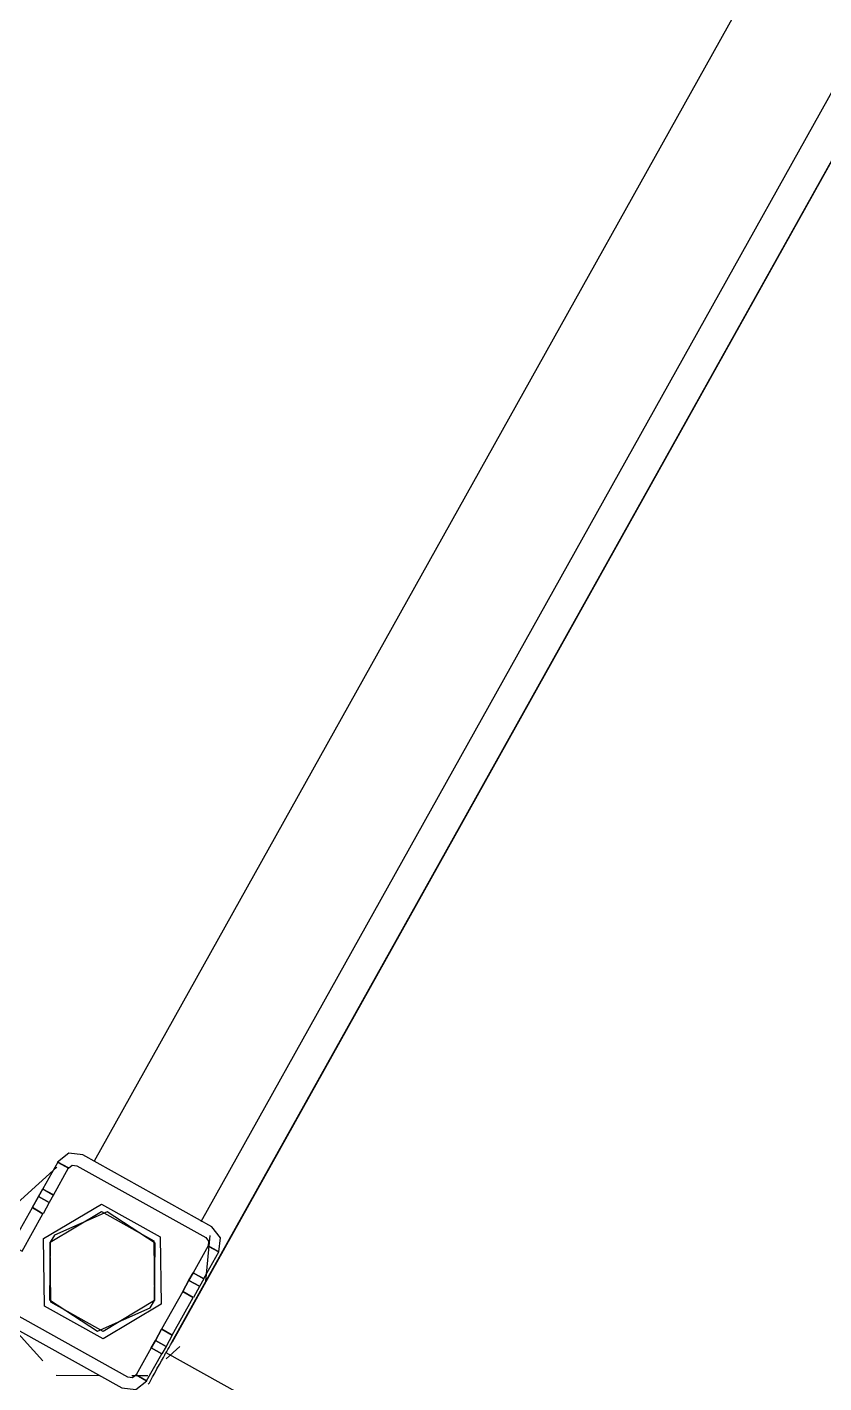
# Model space of a CAD drawing. Header units: metres. Extents: x 2.3 to 42.8, y 0.9 to 31.9.
# Drawn here: x 23.1788 to 23.2298, y 14.6167 to 14.7036 of the extents above; entities that cross this region are included whole.
import ezdxf

# ---------------------------------------------------------------- set-up
doc = ezdxf.new("R2010")
doc.units = ezdxf.units.M
doc.layers.add('PARETI_STRUTTURE', color=7, linetype='Continuous')

msp = doc.modelspace()

# ---------------------------------------------------------------- linework, layer by layer
at = {"layer": 'PARETI_STRUTTURE'}
for points in [[(23.186564, 14.616591), (23.186634, 14.616688), (23.186717, 14.616855), (23.186842, 14.617063), (23.186981, 14.617313), (23.18712, 14.617577), (23.187273, 14.617855), (23.187412, 14.618091), (23.187537, 14.618313), (23.18762, 14.61848), (23.187676, 14.618577), (23.187703, 14.618619), (23.187717, 14.618633), (23.187759, 14.618702), (23.187814, 14.618813), (23.187898, 14.618952), (23.187981, 14.619119), (23.188092, 14.619299), (23.280217, 14.784424)], [(23.188078, 14.619287), (23.278759, 14.781801)], [(23.188424, 14.619906), (23.27841, 14.78117)], [(23.266069, 14.77959), (23.183097, 14.630881)], [(23.189959, 14.627022), (23.272973, 14.775813)], [(23.180703, 14.630497), (23.177259, 14.627372), (23.176703, 14.621524)], [(23.179134, 14.627904), (23.179537, 14.628626), (23.179801, 14.629112)], [(23.179134, 14.627904), (23.179537, 14.628626), (23.179801, 14.629112)], [(23.179134, 14.627904), (23.179537, 14.628626), (23.179801, 14.629112)], [(23.179134, 14.627904), (23.179537, 14.628626), (23.179801, 14.629112)], [(23.179134, 14.627904), (23.179537, 14.628626), (23.179801, 14.629112)], [(23.179134, 14.627904), (23.179537, 14.628626), (23.179801, 14.629112)], [(23.179134, 14.627904), (23.179537, 14.628626), (23.179801, 14.629112)], [(23.179134, 14.627904), (23.179537, 14.628626), (23.179801, 14.629112)], [(23.179134, 14.627904), (23.179537, 14.628626), (23.179801, 14.629112)], [(23.179134, 14.627904), (23.179537, 14.628626), (23.179801, 14.629112)], [(23.179134, 14.627904), (23.179537, 14.628626), (23.179801, 14.629112)], [(23.179134, 14.627904), (23.179537, 14.628626), (23.179801, 14.629112)], [(23.179134, 14.627904), (23.179537, 14.628626), (23.179801, 14.629112)], [(23.179134, 14.627904), (23.179537, 14.628626), (23.179801, 14.629112)], [(23.179134, 14.627904), (23.179537, 14.628626), (23.179801, 14.629112)], [(23.179134, 14.627904), (23.179537, 14.628626), (23.179801, 14.629112)], [(23.179134, 14.627904), (23.179537, 14.628626), (23.179801, 14.629112)], [(23.179134, 14.627904), (23.179537, 14.628626), (23.179801, 14.629112)], [(23.179134, 14.627904), (23.179537, 14.628626), (23.179801, 14.629112)], [(23.179134, 14.627904), (23.179537, 14.628626), (23.179801, 14.629112)], [(23.179134, 14.627904), (23.179537, 14.628626), (23.179801, 14.629112)], [(23.179134, 14.627904), (23.179537, 14.628626), (23.179801, 14.629112)], [(23.179134, 14.627904), (23.179537, 14.628626), (23.179801, 14.629112)], [(23.179134, 14.627904), (23.179537, 14.628626), (23.179801, 14.629112)], [(23.179134, 14.627904), (23.179537, 14.628626), (23.179801, 14.629112)], [(23.179134, 14.627904), (23.179537, 14.628626), (23.179801, 14.629112)], [(23.179134, 14.627904), (23.179537, 14.628626), (23.179801, 14.629112)], [(23.179134, 14.627904), (23.179537, 14.628626), (23.179801, 14.629112)], [(23.179134, 14.627904), (23.179537, 14.628626), (23.179801, 14.629112)], [(23.179134, 14.627904), (23.179537, 14.628626), (23.179801, 14.629112)], [(23.179134, 14.627904), (23.179537, 14.628626), (23.179801, 14.629112)], [(23.179134, 14.627904), (23.179537, 14.628626), (23.179801, 14.629112)], [(23.179134, 14.627904), (23.179537, 14.628626), (23.179801, 14.629112)], [(23.179134, 14.627904), (23.179537, 14.628626), (23.179801, 14.629112)], [(23.179134, 14.627904), (23.179537, 14.628626), (23.179801, 14.629112)], [(23.179134, 14.627904), (23.179537, 14.628626), (23.179801, 14.629112)], [(23.179134, 14.627904), (23.179537, 14.628626), (23.179801, 14.629112)], [(23.179134, 14.627904), (23.179537, 14.628626), (23.179801, 14.629112)], [(23.179134, 14.627904), (23.179537, 14.628626), (23.179801, 14.629112)], [(23.179134, 14.627904), (23.179537, 14.628626), (23.179801, 14.629112)], [(23.179134, 14.627904), (23.179537, 14.628626), (23.179801, 14.629112)], [(23.179134, 14.627904), (23.179537, 14.628626), (23.179801, 14.629112)], [(23.179134, 14.627904), (23.179537, 14.628626), (23.179801, 14.629112)], [(23.179134, 14.627904), (23.179537, 14.628626), (23.179801, 14.629112)], [(23.179134, 14.627904), (23.179537, 14.628626), (23.179801, 14.629112)], [(23.179134, 14.627904), (23.179537, 14.628626), (23.179801, 14.629112)], [(23.179134, 14.627904), (23.179537, 14.628626), (23.179801, 14.629112)], [(23.179134, 14.627904), (23.179537, 14.628626), (23.179801, 14.629112)], [(23.179134, 14.627904), (23.179537, 14.628626), (23.179801, 14.629112)], [(23.179134, 14.627904), (23.179537, 14.628626), (23.179801, 14.629112)], [(23.180489, 14.628724), (23.179809, 14.629099)], [(23.180489, 14.628724), (23.179809, 14.629099)], [(23.180489, 14.628724), (23.179809, 14.629099)], [(23.180489, 14.628724), (23.179809, 14.629099)], [(23.180489, 14.628724), (23.179809, 14.629099)], [(23.180489, 14.628724), (23.179809, 14.629099)], [(23.180489, 14.628724), (23.179809, 14.629099)], [(23.180489, 14.628724), (23.179809, 14.629099)], [(23.180489, 14.628724), (23.179809, 14.629099)], [(23.180489, 14.628724), (23.179809, 14.629099)], [(23.180489, 14.628724), (23.179809, 14.629099)], [(23.180489, 14.628724), (23.179809, 14.629099)], [(23.180489, 14.628724), (23.179809, 14.629099)], [(23.180489, 14.628724), (23.179809, 14.629099)], [(23.180489, 14.628724), (23.179809, 14.629099)], [(23.180489, 14.628724), (23.179809, 14.629099)], [(23.180489, 14.628724), (23.179809, 14.629099)], [(23.180489, 14.628724), (23.179809, 14.629099)], [(23.180489, 14.628724), (23.179809, 14.629099)], [(23.180489, 14.628724), (23.179809, 14.629099)], [(23.180489, 14.628724), (23.179809, 14.629099)], [(23.180489, 14.628724), (23.179809, 14.629099)], [(23.180489, 14.628724), (23.179809, 14.629099)], [(23.180489, 14.628724), (23.179809, 14.629099)], [(23.180489, 14.628724), (23.179809, 14.629099)], [(23.180489, 14.628724), (23.179809, 14.629099)], [(23.180489, 14.628724), (23.179809, 14.629099)], [(23.180489, 14.628724), (23.179809, 14.629099)], [(23.180489, 14.628724), (23.179809, 14.629099)], [(23.180489, 14.628724), (23.179809, 14.629099)], [(23.180489, 14.628724), (23.179809, 14.629099)], [(23.180489, 14.628724), (23.179809, 14.629099)], [(23.180489, 14.628724), (23.179809, 14.629099)], [(23.180489, 14.628724), (23.179809, 14.629099)], [(23.180489, 14.628724), (23.179809, 14.629099)], [(23.180489, 14.628724), (23.179809, 14.629099)], [(23.180489, 14.628724), (23.179809, 14.629099)], [(23.180489, 14.628724), (23.179809, 14.629099)], [(23.180489, 14.628724), (23.179809, 14.629099)], [(23.180489, 14.628724), (23.179809, 14.629099)], [(23.180489, 14.628724), (23.179809, 14.629099)], [(23.180489, 14.628724), (23.179809, 14.629099)], [(23.180489, 14.628724), (23.179809, 14.629099)], [(23.180489, 14.628724), (23.179809, 14.629099)], [(23.180489, 14.628724), (23.179809, 14.629099)], [(23.180489, 14.628724), (23.179809, 14.629099)], [(23.180489, 14.628724), (23.179809, 14.629099)], [(23.180489, 14.628724), (23.179809, 14.629099)], [(23.180489, 14.628724), (23.179809, 14.629099)], [(23.180489, 14.628724), (23.179809, 14.629099)], [(23.180219, 14.62824), (23.179538, 14.628615)], [(23.180219, 14.62824), (23.179538, 14.628615)], [(23.180219, 14.62824), (23.179538, 14.628615)], [(23.180219, 14.62824), (23.179538, 14.628615)], [(23.180219, 14.62824), (23.179538, 14.628615)], [(23.180219, 14.62824), (23.179538, 14.628615)], [(23.180219, 14.62824), (23.179538, 14.628615)], [(23.180219, 14.62824), (23.179538, 14.628615)], [(23.180219, 14.62824), (23.179538, 14.628615)], [(23.180219, 14.62824), (23.179538, 14.628615)], [(23.180219, 14.62824), (23.179538, 14.628615)], [(23.180219, 14.62824), (23.179538, 14.628615)], [(23.180219, 14.62824), (23.179538, 14.628615)], [(23.180219, 14.62824), (23.179538, 14.628615)], [(23.180219, 14.62824), (23.179538, 14.628615)], [(23.180219, 14.62824), (23.179538, 14.628615)], [(23.180219, 14.62824), (23.179538, 14.628615)], [(23.180219, 14.62824), (23.179538, 14.628615)], [(23.180219, 14.62824), (23.179538, 14.628615)], [(23.180219, 14.62824), (23.179538, 14.628615)], [(23.180219, 14.62824), (23.179538, 14.628615)], [(23.180219, 14.62824), (23.179538, 14.628615)], [(23.180219, 14.62824), (23.179538, 14.628615)], [(23.180219, 14.62824), (23.179538, 14.628615)], [(23.180219, 14.62824), (23.179538, 14.628615)], [(23.180219, 14.62824), (23.179538, 14.628615)], [(23.180219, 14.62824), (23.179538, 14.628615)], [(23.180219, 14.62824), (23.179538, 14.628615)], [(23.180219, 14.62824), (23.179538, 14.628615)], [(23.180219, 14.62824), (23.179538, 14.628615)], [(23.180219, 14.62824), (23.179538, 14.628615)], [(23.180219, 14.62824), (23.179538, 14.628615)], [(23.180219, 14.62824), (23.179538, 14.628615)], [(23.180219, 14.62824), (23.179538, 14.628615)], [(23.180219, 14.62824), (23.179538, 14.628615)], [(23.180219, 14.62824), (23.179538, 14.628615)], [(23.180219, 14.62824), (23.179538, 14.628615)], [(23.180219, 14.62824), (23.179538, 14.628615)], [(23.180219, 14.62824), (23.179538, 14.628615)], [(23.180219, 14.62824), (23.179538, 14.628615)], [(23.180219, 14.62824), (23.179538, 14.628615)], [(23.180219, 14.62824), (23.179538, 14.628615)], [(23.180219, 14.62824), (23.179538, 14.628615)], [(23.180219, 14.62824), (23.179538, 14.628615)], [(23.180219, 14.62824), (23.179538, 14.628615)], [(23.180219, 14.62824), (23.179538, 14.628615)], [(23.180219, 14.62824), (23.179538, 14.628615)], [(23.180219, 14.62824), (23.179538, 14.628615)], [(23.180219, 14.62824), (23.179538, 14.628615)], [(23.180219, 14.62824), (23.179538, 14.628615)], [(23.180219, 14.62824), (23.179538, 14.628615)], [(23.180219, 14.62824), (23.179538, 14.628615)], [(23.180219, 14.62824), (23.179538, 14.628615)], [(23.180219, 14.62824), (23.179538, 14.628615)], [(23.180219, 14.62824), (23.179538, 14.628615)], [(23.180219, 14.62824), (23.179538, 14.628615)], [(23.180219, 14.62824), (23.179538, 14.628615)], [(23.180219, 14.62824), (23.179538, 14.628615)], [(23.180219, 14.62824), (23.179538, 14.628615)], [(23.180219, 14.62824), (23.179538, 14.628615)], [(23.180219, 14.62824), (23.179538, 14.628615)], [(23.180219, 14.62824), (23.179538, 14.628615)], [(23.180219, 14.62824), (23.179538, 14.628615)], [(23.180219, 14.62824), (23.179538, 14.628615)], [(23.180219, 14.62824), (23.179538, 14.628615)], [(23.180219, 14.62824), (23.179538, 14.628615)], [(23.180219, 14.62824), (23.179538, 14.628615)], [(23.180219, 14.62824), (23.179538, 14.628615)], [(23.180219, 14.62824), (23.179538, 14.628615)], [(23.180219, 14.62824), (23.179538, 14.628615)], [(23.180219, 14.62824), (23.179538, 14.628615)], [(23.180219, 14.62824), (23.179538, 14.628615)], [(23.180219, 14.62824), (23.179538, 14.628615)], [(23.180219, 14.62824), (23.179538, 14.628615)], [(23.180219, 14.62824), (23.179538, 14.628615)], [(23.180219, 14.62824), (23.179538, 14.628615)], [(23.180219, 14.62824), (23.179538, 14.628615)], [(23.180219, 14.62824), (23.179538, 14.628615)], [(23.180219, 14.62824), (23.179538, 14.628615)], [(23.180219, 14.62824), (23.179538, 14.628615)], [(23.180219, 14.62824), (23.179538, 14.628615)], [(23.180219, 14.62824), (23.179538, 14.628615)], [(23.180219, 14.62824), (23.179538, 14.628615)], [(23.180219, 14.62824), (23.179538, 14.628615)], [(23.180219, 14.62824), (23.179538, 14.628615)], [(23.180219, 14.62824), (23.179538, 14.628615)], [(23.180219, 14.62824), (23.179538, 14.628615)], [(23.180219, 14.62824), (23.179538, 14.628615)], [(23.180219, 14.62824), (23.179538, 14.628615)], [(23.180219, 14.62824), (23.179538, 14.628615)], [(23.180219, 14.62824), (23.179538, 14.628615)], [(23.180219, 14.62824), (23.179538, 14.628615)], [(23.180219, 14.62824), (23.179538, 14.628615)], [(23.180219, 14.62824), (23.179538, 14.628615)], [(23.180219, 14.62824), (23.179538, 14.628615)], [(23.180219, 14.62824), (23.179538, 14.628615)], [(23.180219, 14.62824), (23.179538, 14.628615)], [(23.180219, 14.62824), (23.179538, 14.628615)], [(23.180219, 14.62824), (23.179538, 14.628615)], [(23.180219, 14.62824), (23.179538, 14.628615)], [(23.180219, 14.62824), (23.179538, 14.628615)], [(23.180219, 14.62824), (23.179538, 14.628615)], [(23.180219, 14.62824), (23.179538, 14.628615)], [(23.180219, 14.62824), (23.179538, 14.628615)], [(23.180489, 14.628724), (23.180212, 14.628238), (23.179823, 14.627516)], [(23.180489, 14.628724), (23.180212, 14.628238), (23.179823, 14.627516)], [(23.180489, 14.628724), (23.180212, 14.628238), (23.179823, 14.627516)], [(23.180489, 14.628724), (23.180212, 14.628238), (23.179823, 14.627516)], [(23.180489, 14.628724), (23.180212, 14.628238), (23.179823, 14.627516)], [(23.180489, 14.628724), (23.180212, 14.628238), (23.179823, 14.627516)], [(23.180489, 14.628724), (23.180212, 14.628238), (23.179823, 14.627516)], [(23.180489, 14.628724), (23.180212, 14.628238), (23.179823, 14.627516)], [(23.180489, 14.628724), (23.180212, 14.628238), (23.179823, 14.627516)], [(23.180489, 14.628724), (23.180212, 14.628238), (23.179823, 14.627516)], [(23.180489, 14.628724), (23.180212, 14.628238), (23.179823, 14.627516)], [(23.180489, 14.628724), (23.180212, 14.628238), (23.179823, 14.627516)], [(23.180489, 14.628724), (23.180212, 14.628238), (23.179823, 14.627516)], [(23.180489, 14.628724), (23.180212, 14.628238), (23.179823, 14.627516)], [(23.180489, 14.628724), (23.180212, 14.628238), (23.179823, 14.627516)], [(23.180489, 14.628724), (23.180212, 14.628238), (23.179823, 14.627516)], [(23.180489, 14.628724), (23.180212, 14.628238), (23.179823, 14.627516)], [(23.180489, 14.628724), (23.180212, 14.628238), (23.179823, 14.627516)], [(23.180489, 14.628724), (23.180212, 14.628238), (23.179823, 14.627516)], [(23.180489, 14.628724), (23.180212, 14.628238), (23.179823, 14.627516)], [(23.180489, 14.628724), (23.180212, 14.628238), (23.179823, 14.627516)], [(23.180489, 14.628724), (23.180212, 14.628238), (23.179823, 14.627516)], [(23.180489, 14.628724), (23.180212, 14.628238), (23.179823, 14.627516)], [(23.180489, 14.628724), (23.180212, 14.628238), (23.179823, 14.627516)], [(23.180489, 14.628724), (23.180212, 14.628238), (23.179823, 14.627516)], [(23.180489, 14.628724), (23.180212, 14.628238), (23.179823, 14.627516)], [(23.180489, 14.628724), (23.180212, 14.628238), (23.179823, 14.627516)], [(23.180489, 14.628724), (23.180212, 14.628238), (23.179823, 14.627516)], [(23.180489, 14.628724), (23.180212, 14.628238), (23.179823, 14.627516)], [(23.180489, 14.628724), (23.180212, 14.628238), (23.179823, 14.627516)], [(23.180489, 14.628724), (23.180212, 14.628238), (23.179823, 14.627516)], [(23.180489, 14.628724), (23.180212, 14.628238), (23.179823, 14.627516)], [(23.180489, 14.628724), (23.180212, 14.628238), (23.179823, 14.627516)], [(23.180489, 14.628724), (23.180212, 14.628238), (23.179823, 14.627516)], [(23.180489, 14.628724), (23.180212, 14.628238), (23.179823, 14.627516)], [(23.180489, 14.628724), (23.180212, 14.628238), (23.179823, 14.627516)], [(23.180489, 14.628724), (23.180212, 14.628238), (23.179823, 14.627516)], [(23.180489, 14.628724), (23.180212, 14.628238), (23.179823, 14.627516)], [(23.180489, 14.628724), (23.180212, 14.628238), (23.179823, 14.627516)], [(23.180489, 14.628724), (23.180212, 14.628238), (23.179823, 14.627516)], [(23.180489, 14.628724), (23.180212, 14.628238), (23.179823, 14.627516)], [(23.180489, 14.628724), (23.180212, 14.628238), (23.179823, 14.627516)], [(23.180489, 14.628724), (23.180212, 14.628238), (23.179823, 14.627516)], [(23.180489, 14.628724), (23.180212, 14.628238), (23.179823, 14.627516)], [(23.180489, 14.628724), (23.180212, 14.628238), (23.179823, 14.627516)], [(23.180489, 14.628724), (23.180212, 14.628238), (23.179823, 14.627516)], [(23.180489, 14.628724), (23.180212, 14.628238), (23.179823, 14.627516)], [(23.180489, 14.628724), (23.180212, 14.628238), (23.179823, 14.627516)], [(23.180489, 14.628724), (23.180212, 14.628238), (23.179823, 14.627516)], [(23.180489, 14.628724), (23.180212, 14.628238), (23.179823, 14.627516)], [(23.180489, 14.628724), (23.180212, 14.628238), (23.179823, 14.627516)], [(23.180489, 14.628724), (23.180212, 14.628238), (23.179823, 14.627516)], [(23.180489, 14.628724), (23.180212, 14.628238), (23.179823, 14.627516)], [(23.180489, 14.628724), (23.180212, 14.628238), (23.179823, 14.627516)], [(23.179819, 14.627522), (23.179138, 14.62791)], [(23.179819, 14.627522), (23.179138, 14.62791)], [(23.179819, 14.627522), (23.179138, 14.62791)], [(23.179819, 14.627522), (23.179138, 14.62791)], [(23.179819, 14.627522), (23.179138, 14.62791)], [(23.179819, 14.627522), (23.179138, 14.62791)], [(23.179819, 14.627522), (23.179138, 14.62791)], [(23.179819, 14.627522), (23.179138, 14.62791)], [(23.179819, 14.627522), (23.179138, 14.62791)], [(23.179819, 14.627522), (23.179138, 14.62791)], [(23.179819, 14.627522), (23.179138, 14.62791)], [(23.179819, 14.627522), (23.179138, 14.62791)], [(23.179819, 14.627522), (23.179138, 14.62791)], [(23.179819, 14.627522), (23.179138, 14.62791)], [(23.179819, 14.627522), (23.179138, 14.62791)], [(23.179819, 14.627522), (23.179138, 14.62791)], [(23.179819, 14.627522), (23.179138, 14.62791)], [(23.179819, 14.627522), (23.179138, 14.62791)], [(23.179819, 14.627522), (23.179138, 14.62791)], [(23.179819, 14.627522), (23.179138, 14.62791)], [(23.179819, 14.627522), (23.179138, 14.62791)], [(23.179819, 14.627522), (23.179138, 14.62791)], [(23.179819, 14.627522), (23.179138, 14.62791)], [(23.179819, 14.627522), (23.179138, 14.62791)], [(23.179819, 14.627522), (23.179138, 14.62791)], [(23.179819, 14.627522), (23.179138, 14.62791)], [(23.179819, 14.627522), (23.179138, 14.62791)], [(23.179819, 14.627522), (23.179138, 14.62791)], [(23.179819, 14.627522), (23.179138, 14.62791)], [(23.179819, 14.627522), (23.179138, 14.62791)], [(23.179819, 14.627522), (23.179138, 14.62791)], [(23.179819, 14.627522), (23.179138, 14.62791)], [(23.179819, 14.627522), (23.179138, 14.62791)], [(23.179819, 14.627522), (23.179138, 14.62791)], [(23.179819, 14.627522), (23.179138, 14.62791)], [(23.179819, 14.627522), (23.179138, 14.62791)], [(23.179819, 14.627522), (23.179138, 14.62791)], [(23.179819, 14.627522), (23.179138, 14.62791)], [(23.179819, 14.627522), (23.179138, 14.62791)], [(23.179819, 14.627522), (23.179138, 14.62791)], [(23.179819, 14.627522), (23.179138, 14.62791)], [(23.179819, 14.627522), (23.179138, 14.62791)], [(23.179819, 14.627522), (23.179138, 14.62791)], [(23.179819, 14.627522), (23.179138, 14.62791)], [(23.179819, 14.627522), (23.179138, 14.62791)], [(23.179819, 14.627522), (23.179138, 14.62791)], [(23.179819, 14.627522), (23.179138, 14.62791)], [(23.179819, 14.627522), (23.179138, 14.62791)], [(23.179819, 14.627522), (23.179138, 14.62791)], [(23.179819, 14.627522), (23.179138, 14.62791)], [(23.190255, 14.623188), (23.190533, 14.626119)], [(23.188765, 14.62253), (23.189168, 14.623252), (23.189431, 14.623738)], [(23.188765, 14.62253), (23.189168, 14.623252), (23.189431, 14.623738)], [(23.188765, 14.62253), (23.189168, 14.623252), (23.189431, 14.623738)], [(23.188765, 14.62253), (23.189168, 14.623252), (23.189431, 14.623738)], [(23.188765, 14.62253), (23.189168, 14.623252), (23.189431, 14.623738)], [(23.188765, 14.62253), (23.189168, 14.623252), (23.189431, 14.623738)], [(23.188765, 14.62253), (23.189168, 14.623252), (23.189431, 14.623738)], [(23.188765, 14.62253), (23.189168, 14.623252), (23.189431, 14.623738)], [(23.188765, 14.62253), (23.189168, 14.623252), (23.189431, 14.623738)], [(23.188765, 14.62253), (23.189168, 14.623252), (23.189431, 14.623738)], [(23.188765, 14.62253), (23.189168, 14.623252), (23.189431, 14.623738)], [(23.188765, 14.62253), (23.189168, 14.623252), (23.189431, 14.623738)], [(23.188765, 14.62253), (23.189168, 14.623252), (23.189431, 14.623738)], [(23.188765, 14.62253), (23.189168, 14.623252), (23.189431, 14.623738)], [(23.188765, 14.62253), (23.189168, 14.623252), (23.189431, 14.623738)], [(23.188765, 14.62253), (23.189168, 14.623252), (23.189431, 14.623738)], [(23.188765, 14.62253), (23.189168, 14.623252), (23.189431, 14.623738)], [(23.188765, 14.62253), (23.189168, 14.623252), (23.189431, 14.623738)], [(23.188765, 14.62253), (23.189168, 14.623252), (23.189431, 14.623738)], [(23.188765, 14.62253), (23.189168, 14.623252), (23.189431, 14.623738)], [(23.188765, 14.62253), (23.189168, 14.623252), (23.189431, 14.623738)], [(23.188765, 14.62253), (23.189168, 14.623252), (23.189431, 14.623738)], [(23.188765, 14.62253), (23.189168, 14.623252), (23.189431, 14.623738)], [(23.188765, 14.62253), (23.189168, 14.623252), (23.189431, 14.623738)], [(23.188765, 14.62253), (23.189168, 14.623252), (23.189431, 14.623738)], [(23.188765, 14.62253), (23.189168, 14.623252), (23.189431, 14.623738)], [(23.188765, 14.62253), (23.189168, 14.623252), (23.189431, 14.623738)], [(23.188765, 14.62253), (23.189168, 14.623252), (23.189431, 14.623738)], [(23.188765, 14.62253), (23.189168, 14.623252), (23.189431, 14.623738)], [(23.188765, 14.62253), (23.189168, 14.623252), (23.189431, 14.623738)], [(23.188765, 14.62253), (23.189168, 14.623252), (23.189431, 14.623738)], [(23.188765, 14.62253), (23.189168, 14.623252), (23.189431, 14.623738)], [(23.188765, 14.62253), (23.189168, 14.623252), (23.189431, 14.623738)], [(23.188765, 14.62253), (23.189168, 14.623252), (23.189431, 14.623738)], [(23.188765, 14.62253), (23.189168, 14.623252), (23.189431, 14.623738)], [(23.188765, 14.62253), (23.189168, 14.623252), (23.189431, 14.623738)], [(23.188765, 14.62253), (23.189168, 14.623252), (23.189431, 14.623738)], [(23.188765, 14.62253), (23.189168, 14.623252), (23.189431, 14.623738)], [(23.188765, 14.62253), (23.189168, 14.623252), (23.189431, 14.623738)], [(23.188765, 14.62253), (23.189168, 14.623252), (23.189431, 14.623738)], [(23.188765, 14.62253), (23.189168, 14.623252), (23.189431, 14.623738)], [(23.188765, 14.62253), (23.189168, 14.623252), (23.189431, 14.623738)], [(23.188765, 14.62253), (23.189168, 14.623252), (23.189431, 14.623738)], [(23.188765, 14.62253), (23.189168, 14.623252), (23.189431, 14.623738)], [(23.188765, 14.62253), (23.189168, 14.623252), (23.189431, 14.623738)], [(23.188765, 14.62253), (23.189168, 14.623252), (23.189431, 14.623738)], [(23.188765, 14.62253), (23.189168, 14.623252), (23.189431, 14.623738)], [(23.188765, 14.62253), (23.189168, 14.623252), (23.189431, 14.623738)], [(23.188765, 14.62253), (23.189168, 14.623252), (23.189431, 14.623738)], [(23.188765, 14.62253), (23.189168, 14.623252), (23.189431, 14.623738)], [(23.190114, 14.623354), (23.189434, 14.623729)], [(23.190114, 14.623354), (23.189434, 14.623729)], [(23.190114, 14.623354), (23.189434, 14.623729)], [(23.190114, 14.623354), (23.189434, 14.623729)], [(23.190114, 14.623354), (23.189434, 14.623729)], [(23.190114, 14.623354), (23.189434, 14.623729)], [(23.190114, 14.623354), (23.189434, 14.623729)], [(23.190114, 14.623354), (23.189434, 14.623729)], [(23.190114, 14.623354), (23.189434, 14.623729)], [(23.190114, 14.623354), (23.189434, 14.623729)], [(23.190114, 14.623354), (23.189434, 14.623729)], [(23.190114, 14.623354), (23.189434, 14.623729)], [(23.190114, 14.623354), (23.189434, 14.623729)], [(23.190114, 14.623354), (23.189434, 14.623729)], [(23.190114, 14.623354), (23.189434, 14.623729)], [(23.190114, 14.623354), (23.189434, 14.623729)], [(23.190114, 14.623354), (23.189434, 14.623729)], [(23.190114, 14.623354), (23.189434, 14.623729)], [(23.190114, 14.623354), (23.189434, 14.623729)], [(23.190114, 14.623354), (23.189434, 14.623729)], [(23.190114, 14.623354), (23.189434, 14.623729)], [(23.190114, 14.623354), (23.189434, 14.623729)], [(23.190114, 14.623354), (23.189434, 14.623729)], [(23.190114, 14.623354), (23.189434, 14.623729)], [(23.190114, 14.623354), (23.189434, 14.623729)], [(23.190114, 14.623354), (23.189434, 14.623729)], [(23.190114, 14.623354), (23.189434, 14.623729)], [(23.190114, 14.623354), (23.189434, 14.623729)], [(23.190114, 14.623354), (23.189434, 14.623729)], [(23.190114, 14.623354), (23.189434, 14.623729)], [(23.190114, 14.623354), (23.189434, 14.623729)], [(23.190114, 14.623354), (23.189434, 14.623729)], [(23.190114, 14.623354), (23.189434, 14.623729)], [(23.190114, 14.623354), (23.189434, 14.623729)], [(23.190114, 14.623354), (23.189434, 14.623729)], [(23.190114, 14.623354), (23.189434, 14.623729)], [(23.190114, 14.623354), (23.189434, 14.623729)], [(23.190114, 14.623354), (23.189434, 14.623729)], [(23.190114, 14.623354), (23.189434, 14.623729)], [(23.190114, 14.623354), (23.189434, 14.623729)], [(23.190114, 14.623354), (23.189434, 14.623729)], [(23.190114, 14.623354), (23.189434, 14.623729)], [(23.190114, 14.623354), (23.189434, 14.623729)], [(23.190114, 14.623354), (23.189434, 14.623729)], [(23.190114, 14.623354), (23.189434, 14.623729)], [(23.190114, 14.623354), (23.189434, 14.623729)], [(23.190114, 14.623354), (23.189434, 14.623729)], [(23.190114, 14.623354), (23.189434, 14.623729)], [(23.190114, 14.623354), (23.189434, 14.623729)], [(23.190114, 14.623354), (23.189434, 14.623729)], [(23.189845, 14.622869), (23.189165, 14.623244)], [(23.189845, 14.622869), (23.189165, 14.623244)], [(23.189845, 14.622869), (23.189165, 14.623244)], [(23.189845, 14.622869), (23.189165, 14.623244)], [(23.189845, 14.622869), (23.189165, 14.623244)], [(23.189845, 14.622869), (23.189165, 14.623244)], [(23.189845, 14.622869), (23.189165, 14.623244)], [(23.189845, 14.622869), (23.189165, 14.623244)], [(23.189845, 14.622869), (23.189165, 14.623244)], [(23.189845, 14.622869), (23.189165, 14.623244)], [(23.189845, 14.622869), (23.189165, 14.623244)], [(23.189845, 14.622869), (23.189165, 14.623244)], [(23.189845, 14.622869), (23.189165, 14.623244)], [(23.189845, 14.622869), (23.189165, 14.623244)], [(23.189845, 14.622869), (23.189165, 14.623244)], [(23.189845, 14.622869), (23.189165, 14.623244)], [(23.189845, 14.622869), (23.189165, 14.623244)], [(23.189845, 14.622869), (23.189165, 14.623244)], [(23.189845, 14.622869), (23.189165, 14.623244)], [(23.189845, 14.622869), (23.189165, 14.623244)], [(23.189845, 14.622869), (23.189165, 14.623244)], [(23.189845, 14.622869), (23.189165, 14.623244)], [(23.189845, 14.622869), (23.189165, 14.623244)], [(23.189845, 14.622869), (23.189165, 14.623244)], [(23.189845, 14.622869), (23.189165, 14.623244)], [(23.189845, 14.622869), (23.189165, 14.623244)], [(23.189845, 14.622869), (23.189165, 14.623244)], [(23.189845, 14.622869), (23.189165, 14.623244)], [(23.189845, 14.622869), (23.189165, 14.623244)], [(23.189845, 14.622869), (23.189165, 14.623244)], [(23.189845, 14.622869), (23.189165, 14.623244)], [(23.189845, 14.622869), (23.189165, 14.623244)], [(23.189845, 14.622869), (23.189165, 14.623244)], [(23.189845, 14.622869), (23.189165, 14.623244)], [(23.189845, 14.622869), (23.189165, 14.623244)], [(23.189845, 14.622869), (23.189165, 14.623244)], [(23.189845, 14.622869), (23.189165, 14.623244)], [(23.189845, 14.622869), (23.189165, 14.623244)], [(23.189845, 14.622869), (23.189165, 14.623244)], [(23.189845, 14.622869), (23.189165, 14.623244)], [(23.189845, 14.622869), (23.189165, 14.623244)], [(23.189845, 14.622869), (23.189165, 14.623244)], [(23.189845, 14.622869), (23.189165, 14.623244)], [(23.189845, 14.622869), (23.189165, 14.623244)], [(23.189845, 14.622869), (23.189165, 14.623244)], [(23.189845, 14.622869), (23.189165, 14.623244)], [(23.189845, 14.622869), (23.189165, 14.623244)], [(23.189845, 14.622869), (23.189165, 14.623244)], [(23.189845, 14.622869), (23.189165, 14.623244)], [(23.189845, 14.622869), (23.189165, 14.623244)], [(23.189845, 14.622869), (23.189165, 14.623244)], [(23.189845, 14.622869), (23.189165, 14.623244)], [(23.189845, 14.622869), (23.189165, 14.623244)], [(23.189845, 14.622869), (23.189165, 14.623244)], [(23.189845, 14.622869), (23.189165, 14.623244)], [(23.189845, 14.622869), (23.189165, 14.623244)], [(23.189845, 14.622869), (23.189165, 14.623244)], [(23.189845, 14.622869), (23.189165, 14.623244)], [(23.189845, 14.622869), (23.189165, 14.623244)], [(23.189845, 14.622869), (23.189165, 14.623244)], [(23.189845, 14.622869), (23.189165, 14.623244)], [(23.189845, 14.622869), (23.189165, 14.623244)], [(23.189845, 14.622869), (23.189165, 14.623244)], [(23.189845, 14.622869), (23.189165, 14.623244)], [(23.189845, 14.622869), (23.189165, 14.623244)], [(23.189845, 14.622869), (23.189165, 14.623244)], [(23.189845, 14.622869), (23.189165, 14.623244)], [(23.189845, 14.622869), (23.189165, 14.623244)], [(23.189845, 14.622869), (23.189165, 14.623244)], [(23.189845, 14.622869), (23.189165, 14.623244)], [(23.189845, 14.622869), (23.189165, 14.623244)], [(23.189845, 14.622869), (23.189165, 14.623244)], [(23.189845, 14.622869), (23.189165, 14.623244)], [(23.189845, 14.622869), (23.189165, 14.623244)], [(23.189845, 14.622869), (23.189165, 14.623244)], [(23.189845, 14.622869), (23.189165, 14.623244)], [(23.189845, 14.622869), (23.189165, 14.623244)], [(23.189845, 14.622869), (23.189165, 14.623244)], [(23.189845, 14.622869), (23.189165, 14.623244)], [(23.189845, 14.622869), (23.189165, 14.623244)], [(23.189845, 14.622869), (23.189165, 14.623244)], [(23.189845, 14.622869), (23.189165, 14.623244)], [(23.189845, 14.622869), (23.189165, 14.623244)], [(23.189845, 14.622869), (23.189165, 14.623244)], [(23.189845, 14.622869), (23.189165, 14.623244)], [(23.189845, 14.622869), (23.189165, 14.623244)], [(23.189845, 14.622869), (23.189165, 14.623244)], [(23.189845, 14.622869), (23.189165, 14.623244)], [(23.189845, 14.622869), (23.189165, 14.623244)], [(23.189845, 14.622869), (23.189165, 14.623244)], [(23.189845, 14.622869), (23.189165, 14.623244)], [(23.189845, 14.622869), (23.189165, 14.623244)], [(23.189845, 14.622869), (23.189165, 14.623244)], [(23.189845, 14.622869), (23.189165, 14.623244)], [(23.189845, 14.622869), (23.189165, 14.623244)], [(23.189845, 14.622869), (23.189165, 14.623244)], [(23.189845, 14.622869), (23.189165, 14.623244)], [(23.189845, 14.622869), (23.189165, 14.623244)], [(23.189845, 14.622869), (23.189165, 14.623244)], [(23.189845, 14.622869), (23.189165, 14.623244)], [(23.189845, 14.622869), (23.189165, 14.623244)], [(23.189845, 14.622869), (23.189165, 14.623244)], [(23.189845, 14.622869), (23.189165, 14.623244)], [(23.189845, 14.622869), (23.189165, 14.623244)], [(23.190114, 14.623354), (23.18985, 14.622867), (23.189448, 14.622145)], [(23.190114, 14.623354), (23.18985, 14.622867), (23.189448, 14.622145)], [(23.190114, 14.623354), (23.18985, 14.622867), (23.189448, 14.622145)], [(23.190114, 14.623354), (23.18985, 14.622867), (23.189448, 14.622145)], [(23.190114, 14.623354), (23.18985, 14.622867), (23.189448, 14.622145)], [(23.190114, 14.623354), (23.18985, 14.622867), (23.189448, 14.622145)], [(23.190114, 14.623354), (23.18985, 14.622867), (23.189448, 14.622145)], [(23.190114, 14.623354), (23.18985, 14.622867), (23.189448, 14.622145)], [(23.190114, 14.623354), (23.18985, 14.622867), (23.189448, 14.622145)], [(23.190114, 14.623354), (23.18985, 14.622867), (23.189448, 14.622145)], [(23.190114, 14.623354), (23.18985, 14.622867), (23.189448, 14.622145)], [(23.190114, 14.623354), (23.18985, 14.622867), (23.189448, 14.622145)], [(23.190114, 14.623354), (23.18985, 14.622867), (23.189448, 14.622145)], [(23.190114, 14.623354), (23.18985, 14.622867), (23.189448, 14.622145)], [(23.190114, 14.623354), (23.18985, 14.622867), (23.189448, 14.622145)], [(23.190114, 14.623354), (23.18985, 14.622867), (23.189448, 14.622145)], [(23.190114, 14.623354), (23.18985, 14.622867), (23.189448, 14.622145)], [(23.190114, 14.623354), (23.18985, 14.622867), (23.189448, 14.622145)], [(23.190114, 14.623354), (23.18985, 14.622867), (23.189448, 14.622145)], [(23.190114, 14.623354), (23.18985, 14.622867), (23.189448, 14.622145)], [(23.190114, 14.623354), (23.18985, 14.622867), (23.189448, 14.622145)], [(23.190114, 14.623354), (23.18985, 14.622867), (23.189448, 14.622145)], [(23.190114, 14.623354), (23.18985, 14.622867), (23.189448, 14.622145)], [(23.190114, 14.623354), (23.18985, 14.622867), (23.189448, 14.622145)], [(23.190114, 14.623354), (23.18985, 14.622867), (23.189448, 14.622145)], [(23.190114, 14.623354), (23.18985, 14.622867), (23.189448, 14.622145)], [(23.190114, 14.623354), (23.18985, 14.622867), (23.189448, 14.622145)], [(23.190114, 14.623354), (23.18985, 14.622867), (23.189448, 14.622145)], [(23.190114, 14.623354), (23.18985, 14.622867), (23.189448, 14.622145)], [(23.190114, 14.623354), (23.18985, 14.622867), (23.189448, 14.622145)], [(23.190114, 14.623354), (23.18985, 14.622867), (23.189448, 14.622145)], [(23.190114, 14.623354), (23.18985, 14.622867), (23.189448, 14.622145)], [(23.190114, 14.623354), (23.18985, 14.622867), (23.189448, 14.622145)], [(23.190114, 14.623354), (23.18985, 14.622867), (23.189448, 14.622145)], [(23.190114, 14.623354), (23.18985, 14.622867), (23.189448, 14.622145)], [(23.190114, 14.623354), (23.18985, 14.622867), (23.189448, 14.622145)], [(23.190114, 14.623354), (23.18985, 14.622867), (23.189448, 14.622145)], [(23.190114, 14.623354), (23.18985, 14.622867), (23.189448, 14.622145)], [(23.190114, 14.623354), (23.18985, 14.622867), (23.189448, 14.622145)], [(23.190114, 14.623354), (23.18985, 14.622867), (23.189448, 14.622145)], [(23.190114, 14.623354), (23.18985, 14.622867), (23.189448, 14.622145)], [(23.190114, 14.623354), (23.18985, 14.622867), (23.189448, 14.622145)], [(23.190114, 14.623354), (23.18985, 14.622867), (23.189448, 14.622145)], [(23.190114, 14.623354), (23.18985, 14.622867), (23.189448, 14.622145)], [(23.190114, 14.623354), (23.18985, 14.622867), (23.189448, 14.622145)], [(23.190114, 14.623354), (23.18985, 14.622867), (23.189448, 14.622145)], [(23.190114, 14.623354), (23.18985, 14.622867), (23.189448, 14.622145)], [(23.190114, 14.623354), (23.18985, 14.622867), (23.189448, 14.622145)], [(23.190114, 14.623354), (23.18985, 14.622867), (23.189448, 14.622145)], [(23.190114, 14.623354), (23.18985, 14.622867), (23.189448, 14.622145)], [(23.190114, 14.623354), (23.18985, 14.622867), (23.189448, 14.622145)], [(23.190114, 14.623354), (23.18985, 14.622867), (23.189448, 14.622145)], [(23.190114, 14.623354), (23.18985, 14.622867), (23.189448, 14.622145)], [(23.190114, 14.623354), (23.18985, 14.622867), (23.189448, 14.622145)], [(23.188765, 14.62253), (23.189445, 14.622155)], [(23.188765, 14.62253), (23.189445, 14.622155)], [(23.188765, 14.62253), (23.189445, 14.622155)], [(23.188765, 14.62253), (23.189445, 14.622155)], [(23.188765, 14.62253), (23.189445, 14.622155)], [(23.188765, 14.62253), (23.189445, 14.622155)], [(23.188765, 14.62253), (23.189445, 14.622155)], [(23.188765, 14.62253), (23.189445, 14.622155)], [(23.188765, 14.62253), (23.189445, 14.622155)], [(23.188765, 14.62253), (23.189445, 14.622155)], [(23.188765, 14.62253), (23.189445, 14.622155)], [(23.188765, 14.62253), (23.189445, 14.622155)], [(23.188765, 14.62253), (23.189445, 14.622155)], [(23.188765, 14.62253), (23.189445, 14.622155)], [(23.188765, 14.62253), (23.189445, 14.622155)], [(23.188765, 14.62253), (23.189445, 14.622155)], [(23.188765, 14.62253), (23.189445, 14.622155)], [(23.188765, 14.62253), (23.189445, 14.622155)], [(23.188765, 14.62253), (23.189445, 14.622155)], [(23.188765, 14.62253), (23.189445, 14.622155)], [(23.188765, 14.62253), (23.189445, 14.622155)], [(23.188765, 14.62253), (23.189445, 14.622155)], [(23.188765, 14.62253), (23.189445, 14.622155)], [(23.188765, 14.62253), (23.189445, 14.622155)], [(23.188765, 14.62253), (23.189445, 14.622155)], [(23.188765, 14.62253), (23.189445, 14.622155)], [(23.188765, 14.62253), (23.189445, 14.622155)], [(23.188765, 14.62253), (23.189445, 14.622155)], [(23.188765, 14.62253), (23.189445, 14.622155)], [(23.188765, 14.62253), (23.189445, 14.622155)], [(23.188765, 14.62253), (23.189445, 14.622155)], [(23.188765, 14.62253), (23.189445, 14.622155)], [(23.188765, 14.62253), (23.189445, 14.622155)], [(23.188765, 14.62253), (23.189445, 14.622155)], [(23.188765, 14.62253), (23.189445, 14.622155)], [(23.188765, 14.62253), (23.189445, 14.622155)], [(23.188765, 14.62253), (23.189445, 14.622155)], [(23.188765, 14.62253), (23.189445, 14.622155)], [(23.188765, 14.62253), (23.189445, 14.622155)], [(23.188765, 14.62253), (23.189445, 14.622155)], [(23.188765, 14.62253), (23.189445, 14.622155)], [(23.188765, 14.62253), (23.189445, 14.622155)], [(23.188765, 14.62253), (23.189445, 14.622155)], [(23.188765, 14.62253), (23.189445, 14.622155)], [(23.188765, 14.62253), (23.189445, 14.622155)], [(23.188765, 14.62253), (23.189445, 14.622155)], [(23.188765, 14.62253), (23.189445, 14.622155)], [(23.188765, 14.62253), (23.189445, 14.622155)], [(23.188765, 14.62253), (23.189445, 14.622155)], [(23.188765, 14.62253), (23.189445, 14.622155)], [(23.188765, 14.62253), (23.189445, 14.622155)], [(23.188765, 14.62253), (23.189445, 14.622155)], [(23.188765, 14.62253), (23.189445, 14.622155)], [(23.188765, 14.62253), (23.189445, 14.622155)], [(23.177822, 14.620294), (23.179808, 14.618099)], [(23.186751, 14.618923), (23.187015, 14.619395), (23.187417, 14.620117)], [(23.186751, 14.618923), (23.187015, 14.619395), (23.187417, 14.620117)], [(23.186751, 14.618923), (23.187015, 14.619395), (23.187417, 14.620117)], [(23.186751, 14.618923), (23.187015, 14.619395), (23.187417, 14.620117)], [(23.186751, 14.618923), (23.187015, 14.619395), (23.187417, 14.620117)], [(23.186751, 14.618923), (23.187015, 14.619395), (23.187417, 14.620117)], [(23.186751, 14.618923), (23.187015, 14.619395), (23.187417, 14.620117)], [(23.186751, 14.618923), (23.187015, 14.619395), (23.187417, 14.620117)], [(23.186751, 14.618923), (23.187015, 14.619395), (23.187417, 14.620117)], [(23.186751, 14.618923), (23.187015, 14.619395), (23.187417, 14.620117)], [(23.186751, 14.618923), (23.187015, 14.619395), (23.187417, 14.620117)], [(23.186751, 14.618923), (23.187015, 14.619395), (23.187417, 14.620117)], [(23.186751, 14.618923), (23.187015, 14.619395), (23.187417, 14.620117)], [(23.186751, 14.618923), (23.187015, 14.619395), (23.187417, 14.620117)], [(23.186751, 14.618923), (23.187015, 14.619395), (23.187417, 14.620117)], [(23.186751, 14.618923), (23.187015, 14.619395), (23.187417, 14.620117)], [(23.186751, 14.618923), (23.187015, 14.619395), (23.187417, 14.620117)], [(23.186751, 14.618923), (23.187015, 14.619395), (23.187417, 14.620117)], [(23.186751, 14.618923), (23.187015, 14.619395), (23.187417, 14.620117)], [(23.186751, 14.618923), (23.187015, 14.619395), (23.187417, 14.620117)], [(23.186751, 14.618923), (23.187015, 14.619395), (23.187417, 14.620117)], [(23.186751, 14.618923), (23.187015, 14.619395), (23.187417, 14.620117)], [(23.186751, 14.618923), (23.187015, 14.619395), (23.187417, 14.620117)], [(23.186751, 14.618923), (23.187015, 14.619395), (23.187417, 14.620117)], [(23.186751, 14.618923), (23.187015, 14.619395), (23.187417, 14.620117)], [(23.186751, 14.618923), (23.187015, 14.619395), (23.187417, 14.620117)], [(23.186751, 14.618923), (23.187015, 14.619395), (23.187417, 14.620117)], [(23.186751, 14.618923), (23.187015, 14.619395), (23.187417, 14.620117)], [(23.186751, 14.618923), (23.187015, 14.619395), (23.187417, 14.620117)], [(23.186751, 14.618923), (23.187015, 14.619395), (23.187417, 14.620117)], [(23.186751, 14.618923), (23.187015, 14.619395), (23.187417, 14.620117)], [(23.186751, 14.618923), (23.187015, 14.619395), (23.187417, 14.620117)], [(23.186751, 14.618923), (23.187015, 14.619395), (23.187417, 14.620117)], [(23.186751, 14.618923), (23.187015, 14.619395), (23.187417, 14.620117)], [(23.186751, 14.618923), (23.187015, 14.619395), (23.187417, 14.620117)], [(23.186751, 14.618923), (23.187015, 14.619395), (23.187417, 14.620117)], [(23.186751, 14.618923), (23.187015, 14.619395), (23.187417, 14.620117)], [(23.186751, 14.618923), (23.187015, 14.619395), (23.187417, 14.620117)], [(23.186751, 14.618923), (23.187015, 14.619395), (23.187417, 14.620117)], [(23.186751, 14.618923), (23.187015, 14.619395), (23.187417, 14.620117)], [(23.186751, 14.618923), (23.187015, 14.619395), (23.187417, 14.620117)], [(23.186751, 14.618923), (23.187015, 14.619395), (23.187417, 14.620117)], [(23.186751, 14.618923), (23.187015, 14.619395), (23.187417, 14.620117)], [(23.186751, 14.618923), (23.187015, 14.619395), (23.187417, 14.620117)], [(23.186751, 14.618923), (23.187015, 14.619395), (23.187417, 14.620117)], [(23.186751, 14.618923), (23.187015, 14.619395), (23.187417, 14.620117)], [(23.186751, 14.618923), (23.187015, 14.619395), (23.187417, 14.620117)], [(23.186751, 14.618923), (23.187015, 14.619395), (23.187417, 14.620117)], [(23.186751, 14.618923), (23.187015, 14.619395), (23.187417, 14.620117)], [(23.186751, 14.618923), (23.187015, 14.619395), (23.187417, 14.620117)], [(23.187698, 14.619022), (23.187017, 14.619397)], [(23.187698, 14.619022), (23.187017, 14.619397)], [(23.187698, 14.619022), (23.187017, 14.619397)], [(23.187698, 14.619022), (23.187017, 14.619397)], [(23.187698, 14.619022), (23.187017, 14.619397)], [(23.187698, 14.619022), (23.187017, 14.619397)], [(23.187698, 14.619022), (23.187017, 14.619397)], [(23.187698, 14.619022), (23.187017, 14.619397)], [(23.187698, 14.619022), (23.187017, 14.619397)], [(23.187698, 14.619022), (23.187017, 14.619397)], [(23.187698, 14.619022), (23.187017, 14.619397)], [(23.187698, 14.619022), (23.187017, 14.619397)], [(23.187698, 14.619022), (23.187017, 14.619397)], [(23.187698, 14.619022), (23.187017, 14.619397)], [(23.187698, 14.619022), (23.187017, 14.619397)], [(23.187698, 14.619022), (23.187017, 14.619397)], [(23.187698, 14.619022), (23.187017, 14.619397)], [(23.187698, 14.619022), (23.187017, 14.619397)], [(23.187698, 14.619022), (23.187017, 14.619397)], [(23.187698, 14.619022), (23.187017, 14.619397)], [(23.187698, 14.619022), (23.187017, 14.619397)], [(23.187698, 14.619022), (23.187017, 14.619397)], [(23.187698, 14.619022), (23.187017, 14.619397)], [(23.187698, 14.619022), (23.187017, 14.619397)], [(23.187698, 14.619022), (23.187017, 14.619397)], [(23.187698, 14.619022), (23.187017, 14.619397)], [(23.187698, 14.619022), (23.187017, 14.619397)], [(23.187698, 14.619022), (23.187017, 14.619397)], [(23.187698, 14.619022), (23.187017, 14.619397)], [(23.187698, 14.619022), (23.187017, 14.619397)], [(23.187698, 14.619022), (23.187017, 14.619397)], [(23.187698, 14.619022), (23.187017, 14.619397)], [(23.187698, 14.619022), (23.187017, 14.619397)], [(23.187698, 14.619022), (23.187017, 14.619397)], [(23.187698, 14.619022), (23.187017, 14.619397)], [(23.187698, 14.619022), (23.187017, 14.619397)], [(23.187698, 14.619022), (23.187017, 14.619397)], [(23.187698, 14.619022), (23.187017, 14.619397)], [(23.187698, 14.619022), (23.187017, 14.619397)], [(23.187698, 14.619022), (23.187017, 14.619397)], [(23.187698, 14.619022), (23.187017, 14.619397)], [(23.187698, 14.619022), (23.187017, 14.619397)], [(23.187698, 14.619022), (23.187017, 14.619397)], [(23.187698, 14.619022), (23.187017, 14.619397)], [(23.187698, 14.619022), (23.187017, 14.619397)], [(23.187698, 14.619022), (23.187017, 14.619397)], [(23.187698, 14.619022), (23.187017, 14.619397)], [(23.187698, 14.619022), (23.187017, 14.619397)], [(23.187698, 14.619022), (23.187017, 14.619397)], [(23.187698, 14.619022), (23.187017, 14.619397)], [(23.187698, 14.619022), (23.187017, 14.619397)], [(23.187698, 14.619022), (23.187017, 14.619397)], [(23.187698, 14.619022), (23.187017, 14.619397)], [(23.187698, 14.619022), (23.187017, 14.619397)], [(23.187698, 14.619022), (23.187017, 14.619397)], [(23.187698, 14.619022), (23.187017, 14.619397)], [(23.187698, 14.619022), (23.187017, 14.619397)], [(23.187698, 14.619022), (23.187017, 14.619397)], [(23.187698, 14.619022), (23.187017, 14.619397)], [(23.187698, 14.619022), (23.187017, 14.619397)], [(23.187698, 14.619022), (23.187017, 14.619397)], [(23.187698, 14.619022), (23.187017, 14.619397)], [(23.187698, 14.619022), (23.187017, 14.619397)], [(23.187698, 14.619022), (23.187017, 14.619397)], [(23.187698, 14.619022), (23.187017, 14.619397)], [(23.187698, 14.619022), (23.187017, 14.619397)], [(23.187698, 14.619022), (23.187017, 14.619397)], [(23.187698, 14.619022), (23.187017, 14.619397)], [(23.187698, 14.619022), (23.187017, 14.619397)], [(23.187698, 14.619022), (23.187017, 14.619397)], [(23.187698, 14.619022), (23.187017, 14.619397)], [(23.187698, 14.619022), (23.187017, 14.619397)], [(23.187698, 14.619022), (23.187017, 14.619397)], [(23.187698, 14.619022), (23.187017, 14.619397)], [(23.187698, 14.619022), (23.187017, 14.619397)], [(23.187698, 14.619022), (23.187017, 14.619397)], [(23.187698, 14.619022), (23.187017, 14.619397)], [(23.187698, 14.619022), (23.187017, 14.619397)], [(23.187698, 14.619022), (23.187017, 14.619397)], [(23.187698, 14.619022), (23.187017, 14.619397)], [(23.187698, 14.619022), (23.187017, 14.619397)], [(23.187698, 14.619022), (23.187017, 14.619397)], [(23.187698, 14.619022), (23.187017, 14.619397)], [(23.187698, 14.619022), (23.187017, 14.619397)], [(23.187698, 14.619022), (23.187017, 14.619397)], [(23.187698, 14.619022), (23.187017, 14.619397)], [(23.187698, 14.619022), (23.187017, 14.619397)], [(23.187698, 14.619022), (23.187017, 14.619397)], [(23.187698, 14.619022), (23.187017, 14.619397)], [(23.187698, 14.619022), (23.187017, 14.619397)], [(23.187698, 14.619022), (23.187017, 14.619397)], [(23.187698, 14.619022), (23.187017, 14.619397)], [(23.187698, 14.619022), (23.187017, 14.619397)], [(23.187698, 14.619022), (23.187017, 14.619397)], [(23.187698, 14.619022), (23.187017, 14.619397)], [(23.187698, 14.619022), (23.187017, 14.619397)], [(23.187698, 14.619022), (23.187017, 14.619397)], [(23.187698, 14.619022), (23.187017, 14.619397)], [(23.187698, 14.619022), (23.187017, 14.619397)], [(23.187698, 14.619022), (23.187017, 14.619397)], [(23.187698, 14.619022), (23.187017, 14.619397)], [(23.187698, 14.619022), (23.187017, 14.619397)], [(23.187698, 14.619022), (23.187017, 14.619397)], [(23.187698, 14.619022), (23.187017, 14.619397)], [(23.188101, 14.619744), (23.18742, 14.620119)], [(23.188101, 14.619744), (23.18742, 14.620119)], [(23.188101, 14.619744), (23.18742, 14.620119)], [(23.188101, 14.619744), (23.18742, 14.620119)], [(23.188101, 14.619744), (23.18742, 14.620119)], [(23.188101, 14.619744), (23.18742, 14.620119)], [(23.188101, 14.619744), (23.18742, 14.620119)], [(23.188101, 14.619744), (23.18742, 14.620119)], [(23.188101, 14.619744), (23.18742, 14.620119)], [(23.188101, 14.619744), (23.18742, 14.620119)], [(23.188101, 14.619744), (23.18742, 14.620119)], [(23.188101, 14.619744), (23.18742, 14.620119)], [(23.188101, 14.619744), (23.18742, 14.620119)], [(23.188101, 14.619744), (23.18742, 14.620119)], [(23.188101, 14.619744), (23.18742, 14.620119)], [(23.188101, 14.619744), (23.18742, 14.620119)], [(23.188101, 14.619744), (23.18742, 14.620119)], [(23.188101, 14.619744), (23.18742, 14.620119)], [(23.188101, 14.619744), (23.18742, 14.620119)], [(23.188101, 14.619744), (23.18742, 14.620119)], [(23.188101, 14.619744), (23.18742, 14.620119)], [(23.188101, 14.619744), (23.18742, 14.620119)], [(23.188101, 14.619744), (23.18742, 14.620119)], [(23.188101, 14.619744), (23.18742, 14.620119)], [(23.188101, 14.619744), (23.18742, 14.620119)], [(23.188101, 14.619744), (23.18742, 14.620119)], [(23.188101, 14.619744), (23.18742, 14.620119)], [(23.188101, 14.619744), (23.18742, 14.620119)], [(23.188101, 14.619744), (23.18742, 14.620119)], [(23.188101, 14.619744), (23.18742, 14.620119)], [(23.188101, 14.619744), (23.18742, 14.620119)], [(23.188101, 14.619744), (23.18742, 14.620119)], [(23.188101, 14.619744), (23.18742, 14.620119)], [(23.188101, 14.619744), (23.18742, 14.620119)], [(23.188101, 14.619744), (23.18742, 14.620119)], [(23.188101, 14.619744), (23.18742, 14.620119)], [(23.188101, 14.619744), (23.18742, 14.620119)], [(23.188101, 14.619744), (23.18742, 14.620119)], [(23.188101, 14.619744), (23.18742, 14.620119)], [(23.188101, 14.619744), (23.18742, 14.620119)], [(23.188101, 14.619744), (23.18742, 14.620119)], [(23.188101, 14.619744), (23.18742, 14.620119)], [(23.188101, 14.619744), (23.18742, 14.620119)], [(23.188101, 14.619744), (23.18742, 14.620119)], [(23.188101, 14.619744), (23.18742, 14.620119)], [(23.188101, 14.619744), (23.18742, 14.620119)], [(23.188101, 14.619744), (23.18742, 14.620119)], [(23.188101, 14.619744), (23.18742, 14.620119)], [(23.188101, 14.619744), (23.18742, 14.620119)], [(23.188101, 14.619744), (23.18742, 14.620119)], [(23.188101, 14.619744), (23.187698, 14.619022), (23.187434, 14.618549)], [(23.188101, 14.619744), (23.187698, 14.619022), (23.187434, 14.618549)], [(23.188101, 14.619744), (23.187698, 14.619022), (23.187434, 14.618549)], [(23.188101, 14.619744), (23.187698, 14.619022), (23.187434, 14.618549)], [(23.188101, 14.619744), (23.187698, 14.619022), (23.187434, 14.618549)], [(23.188101, 14.619744), (23.187698, 14.619022), (23.187434, 14.618549)], [(23.188101, 14.619744), (23.187698, 14.619022), (23.187434, 14.618549)], [(23.188101, 14.619744), (23.187698, 14.619022), (23.187434, 14.618549)], [(23.188101, 14.619744), (23.187698, 14.619022), (23.187434, 14.618549)], [(23.188101, 14.619744), (23.187698, 14.619022), (23.187434, 14.618549)], [(23.188101, 14.619744), (23.187698, 14.619022), (23.187434, 14.618549)], [(23.188101, 14.619744), (23.187698, 14.619022), (23.187434, 14.618549)], [(23.188101, 14.619744), (23.187698, 14.619022), (23.187434, 14.618549)], [(23.188101, 14.619744), (23.187698, 14.619022), (23.187434, 14.618549)], [(23.188101, 14.619744), (23.187698, 14.619022), (23.187434, 14.618549)], [(23.188101, 14.619744), (23.187698, 14.619022), (23.187434, 14.618549)], [(23.188101, 14.619744), (23.187698, 14.619022), (23.187434, 14.618549)], [(23.188101, 14.619744), (23.187698, 14.619022), (23.187434, 14.618549)], [(23.188101, 14.619744), (23.187698, 14.619022), (23.187434, 14.618549)], [(23.188101, 14.619744), (23.187698, 14.619022), (23.187434, 14.618549)], [(23.188101, 14.619744), (23.187698, 14.619022), (23.187434, 14.618549)], [(23.188101, 14.619744), (23.187698, 14.619022), (23.187434, 14.618549)], [(23.188101, 14.619744), (23.187698, 14.619022), (23.187434, 14.618549)], [(23.188101, 14.619744), (23.187698, 14.619022), (23.187434, 14.618549)], [(23.188101, 14.619744), (23.187698, 14.619022), (23.187434, 14.618549)], [(23.188101, 14.619744), (23.187698, 14.619022), (23.187434, 14.618549)], [(23.188101, 14.619744), (23.187698, 14.619022), (23.187434, 14.618549)], [(23.188101, 14.619744), (23.187698, 14.619022), (23.187434, 14.618549)], [(23.188101, 14.619744), (23.187698, 14.619022), (23.187434, 14.618549)], [(23.188101, 14.619744), (23.187698, 14.619022), (23.187434, 14.618549)], [(23.188101, 14.619744), (23.187698, 14.619022), (23.187434, 14.618549)], [(23.188101, 14.619744), (23.187698, 14.619022), (23.187434, 14.618549)], [(23.188101, 14.619744), (23.187698, 14.619022), (23.187434, 14.618549)], [(23.188101, 14.619744), (23.187698, 14.619022), (23.187434, 14.618549)], [(23.188101, 14.619744), (23.187698, 14.619022), (23.187434, 14.618549)], [(23.188101, 14.619744), (23.187698, 14.619022), (23.187434, 14.618549)], [(23.188101, 14.619744), (23.187698, 14.619022), (23.187434, 14.618549)], [(23.188101, 14.619744), (23.187698, 14.619022), (23.187434, 14.618549)], [(23.188101, 14.619744), (23.187698, 14.619022), (23.187434, 14.618549)], [(23.188101, 14.619744), (23.187698, 14.619022), (23.187434, 14.618549)], [(23.188101, 14.619744), (23.187698, 14.619022), (23.187434, 14.618549)], [(23.188101, 14.619744), (23.187698, 14.619022), (23.187434, 14.618549)], [(23.188101, 14.619744), (23.187698, 14.619022), (23.187434, 14.618549)], [(23.188101, 14.619744), (23.187698, 14.619022), (23.187434, 14.618549)], [(23.188101, 14.619744), (23.187698, 14.619022), (23.187434, 14.618549)], [(23.188101, 14.619744), (23.187698, 14.619022), (23.187434, 14.618549)], [(23.188101, 14.619744), (23.187698, 14.619022), (23.187434, 14.618549)], [(23.188101, 14.619744), (23.187698, 14.619022), (23.187434, 14.618549)], [(23.188101, 14.619744), (23.187698, 14.619022), (23.187434, 14.618549)], [(23.188101, 14.619744), (23.187698, 14.619022), (23.187434, 14.618549)], [(23.188101, 14.619744), (23.187698, 14.619022), (23.187434, 14.618549)], [(23.188101, 14.619744), (23.187698, 14.619022), (23.187434, 14.618549)], [(23.188101, 14.619744), (23.187698, 14.619022), (23.187434, 14.618549)], [(23.188101, 14.619744), (23.187698, 14.619022), (23.187434, 14.618549)], [(23.186751, 14.618923), (23.187431, 14.618548)], [(23.186751, 14.618923), (23.187431, 14.618548)], [(23.186751, 14.618923), (23.187431, 14.618548)], [(23.186751, 14.618923), (23.187431, 14.618548)], [(23.186751, 14.618923), (23.187431, 14.618548)], [(23.186751, 14.618923), (23.187431, 14.618548)], [(23.186751, 14.618923), (23.187431, 14.618548)], [(23.186751, 14.618923), (23.187431, 14.618548)], [(23.186751, 14.618923), (23.187431, 14.618548)], [(23.186751, 14.618923), (23.187431, 14.618548)], [(23.186751, 14.618923), (23.187431, 14.618548)], [(23.186751, 14.618923), (23.187431, 14.618548)], [(23.186751, 14.618923), (23.187431, 14.618548)], [(23.186751, 14.618923), (23.187431, 14.618548)], [(23.186751, 14.618923), (23.187431, 14.618548)], [(23.186751, 14.618923), (23.187431, 14.618548)], [(23.186751, 14.618923), (23.187431, 14.618548)], [(23.186751, 14.618923), (23.187431, 14.618548)], [(23.186751, 14.618923), (23.187431, 14.618548)], [(23.186751, 14.618923), (23.187431, 14.618548)], [(23.186751, 14.618923), (23.187431, 14.618548)], [(23.186751, 14.618923), (23.187431, 14.618548)], [(23.186751, 14.618923), (23.187431, 14.618548)], [(23.186751, 14.618923), (23.187431, 14.618548)], [(23.186751, 14.618923), (23.187431, 14.618548)], [(23.186751, 14.618923), (23.187431, 14.618548)], [(23.186751, 14.618923), (23.187431, 14.618548)], [(23.186751, 14.618923), (23.187431, 14.618548)], [(23.186751, 14.618923), (23.187431, 14.618548)], [(23.186751, 14.618923), (23.187431, 14.618548)], [(23.186751, 14.618923), (23.187431, 14.618548)], [(23.186751, 14.618923), (23.187431, 14.618548)], [(23.186751, 14.618923), (23.187431, 14.618548)], [(23.186751, 14.618923), (23.187431, 14.618548)], [(23.186751, 14.618923), (23.187431, 14.618548)], [(23.186751, 14.618923), (23.187431, 14.618548)], [(23.186751, 14.618923), (23.187431, 14.618548)], [(23.186751, 14.618923), (23.187431, 14.618548)], [(23.186751, 14.618923), (23.187431, 14.618548)], [(23.186751, 14.618923), (23.187431, 14.618548)], [(23.186751, 14.618923), (23.187431, 14.618548)], [(23.186751, 14.618923), (23.187431, 14.618548)], [(23.186751, 14.618923), (23.187431, 14.618548)], [(23.186751, 14.618923), (23.187431, 14.618548)], [(23.186751, 14.618923), (23.187431, 14.618548)], [(23.186751, 14.618923), (23.187431, 14.618548)], [(23.186751, 14.618923), (23.187431, 14.618548)], [(23.186751, 14.618923), (23.187431, 14.618548)], [(23.186751, 14.618923), (23.187431, 14.618548)], [(23.186751, 14.618923), (23.187431, 14.618548)], [(23.186751, 14.618923), (23.187431, 14.618548)], [(23.186751, 14.618923), (23.187431, 14.618548)], [(23.186751, 14.618923), (23.187431, 14.618548)], [(23.186751, 14.618923), (23.187431, 14.618548)], [(23.473774, 14.458995), (23.187705, 14.618606)], [(23.187709, 14.618212), (23.188584, 14.619004)], [(23.180659, 14.617166), (23.183437, 14.617152)], [(23.185509, 14.617151), (23.186537, 14.617151)]]:
    msp.add_lwpolyline(points, dxfattribs=at)
for points in [[(23.280224, 14.784424), (23.188085, 14.619299)], [(23.280224, 14.784424), (23.188085, 14.619299)], [(23.278759, 14.781801), (23.188078, 14.619287)], [(23.278759, 14.781801), (23.188078, 14.619287)], [(23.27841, 14.78117), (23.188424, 14.619906)], [(23.27841, 14.78117), (23.188424, 14.619906)], [(23.180767, 14.63083), (23.179809, 14.629108), (23.18049, 14.628719), (23.181448, 14.630455)], [(23.18237, 14.631284), (23.181467, 14.631395), (23.180759, 14.630826), (23.181453, 14.630437), (23.18169, 14.630631), (23.181995, 14.63059), (23.190245, 14.625992), (23.190426, 14.625756), (23.190398, 14.625451), (23.191078, 14.625076), (23.19119, 14.625965), (23.190634, 14.626673)], [(23.179801, 14.629112), (23.179537, 14.628626), (23.179134, 14.627904), (23.179537, 14.628626)], [(23.179801, 14.629112), (23.179537, 14.628626), (23.179134, 14.627904), (23.179537, 14.628626)], [(23.179809, 14.629099), (23.180489, 14.628724)], [(23.179809, 14.629099), (23.180489, 14.628724)], [(23.179538, 14.628615), (23.180219, 14.62824)], [(23.179538, 14.628615), (23.180219, 14.62824)], [(23.179849, 14.625926), (23.183558, 14.628134), (23.187322, 14.626037), (23.187391, 14.621717), (23.183683, 14.619509), (23.179919, 14.621606)], [(23.179134, 14.627904), (23.177787, 14.625501), (23.178481, 14.625112), (23.179815, 14.627515)], [(23.179138, 14.62791), (23.179819, 14.627522)], [(23.179138, 14.62791), (23.179819, 14.627522)], [(23.186968, 14.621954), (23.186996, 14.625634), (23.183927, 14.627648), (23.180566, 14.626148), (23.180274, 14.62569), (23.180246, 14.622009), (23.183316, 14.619995), (23.186677, 14.621495)], [(23.180272, 14.62569), (23.183563, 14.627662), (23.18691, 14.625787), (23.186966, 14.621954), (23.183674, 14.619981), (23.180327, 14.621856)], [(23.190397, 14.625456), (23.189438, 14.623734), (23.190119, 14.623359), (23.191077, 14.625081)], [(23.189431, 14.623738), (23.189168, 14.623252), (23.188765, 14.62253), (23.189168, 14.623252)], [(23.189431, 14.623738), (23.189168, 14.623252), (23.188765, 14.62253), (23.189168, 14.623252)], [(23.189434, 14.623729), (23.190114, 14.623354)], [(23.189434, 14.623729), (23.190114, 14.623354)], [(23.189165, 14.623244), (23.189845, 14.622869)], [(23.189165, 14.623244), (23.189845, 14.622869)], [(23.17616, 14.622574), (23.176049, 14.621672), (23.176619, 14.620963), (23.184869, 14.616366), (23.185771, 14.616255), (23.186466, 14.616811), (23.185785, 14.617199), (23.185549, 14.617005), (23.185257, 14.617047), (23.177007, 14.621644), (23.176813, 14.62188), (23.176855, 14.622186)], [(23.188765, 14.62253), (23.187418, 14.620127), (23.188098, 14.619738), (23.189445, 14.622155)], [(23.187417, 14.620117), (23.187015, 14.619395), (23.186751, 14.618923), (23.185792, 14.617187), (23.186459, 14.616812), (23.187431, 14.618548), (23.186751, 14.618923), (23.187015, 14.619395)], [(23.187417, 14.620117), (23.187015, 14.619395), (23.186751, 14.618923), (23.187015, 14.619395)], [(23.187017, 14.619397), (23.187698, 14.619022)], [(23.187017, 14.619397), (23.187698, 14.619022)], [(23.18742, 14.620119), (23.188101, 14.619744)], [(23.18742, 14.620119), (23.188101, 14.619744)]]:
    msp.add_lwpolyline(points, close=True, dxfattribs=at)

doc.saveas('drawing.dxf')
